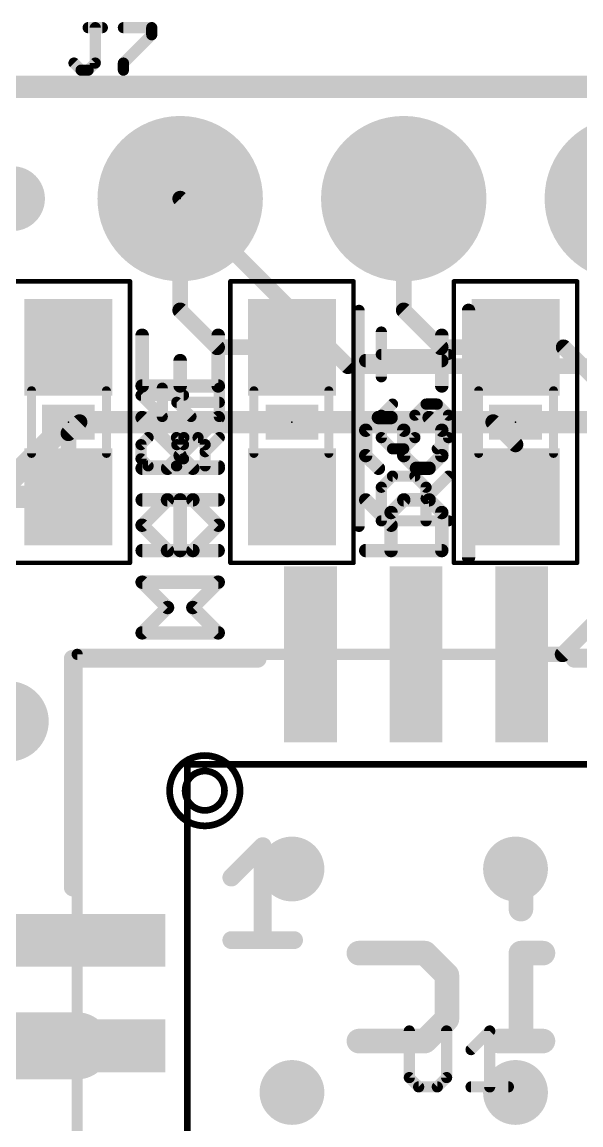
# Model space of a CAD drawing. Extents: x -38 to 69, y -72 to 37.
# Drawn here: x 8.36 to 14.71, y 13.6 to 26.14 of the extents above; entities that cross this region are included whole.
import ezdxf

# ---------------------------------------------------------------- set-up
doc = ezdxf.new("R2010")
doc.units = 0
for name, color, linetype in [('1', 12, 'CONTINUOUS'), ('16', 132, 'CONTINUOUS'), ('17', 110, 'CONTINUOUS'), ('18', 110, 'CONTINUOUS'), ('20', 53, 'CONTINUOUS'), ('21', 41, 'CONTINUOUS'), ('22', 40, 'CONTINUOUS'), ('23', 53, 'CONTINUOUS'), ('25', 253, 'CONTINUOUS'), ('35', 253, 'CONTINUOUS'), ('39', 12, 'CONTINUOUS'), ('51', 53, 'CONTINUOUS')]:
    doc.layers.add(name, color=color, linetype=linetype)

# ---------------------------------------------------------------- blocks, each defined once
blk = doc.blocks.new('RECT')
blk.add_solid([(-0.5, -0.5), (0.5, -0.5), (-0.5, 0.5), (0.5, 0.5)])
blk = doc.blocks.new('ROUNDP')
at = {"const_width": 0.5}
blk.add_lwpolyline([(0, -0.25, 1), (0, 0.25, 1), (0, -0.25)], format="xyb", dxfattribs=at)
blk = doc.blocks.new('ROUNDV')
at = {"const_width": 0.5}
blk.add_lwpolyline([(0, -0.25, 1), (0, 0.25, 1), (0, -0.25)], format="xyb", dxfattribs=at)

msp = doc.modelspace()

# ---------------------------------------------------------------- linework, layer by layer
at = {"layer": '1'}
for points, const_width in [([(0, 25.4), (30.48, 25.4)], 0.254), ([(10.16, 22.86), (10.16, 24.13)], 0.1778), ([(12.7, 22.86), (12.7, 24.13)], 0.1778), ([(10.58, 22.44), (10.16, 22.86)], 0.1778), ([(13.12, 22.44), (12.7, 22.86)], 0.1778), ([(11.43, 22.44), (10.58, 22.44)], 0.1778), ([(13.97, 22.44), (13.12, 22.44)], 0.1778), ([(13.97, 22.44), (14.517, 22.44)], 0.1778), ([(14.859, 22.098), (14.517, 22.44)], 0.1778), ([(9.017, 21.59), (8.89, 21.463)], 0.1778), ([(13.716, 21.59), (9.017, 21.59)], 0.1778), ([(13.716, 21.59), (13.97, 21.336)], 0.1778), ([(8.89, 21.463), (8.89, 20.74)], 0.1778), ([(13.97, 21.336), (13.97, 20.74)], 0.1778), ([(8.89, 20.74), (8.04, 20.74)], 0.254), ([(14.505, 18.95), (14.859, 19.304)], 0.1778), ([(14.04, 18.95), (14.505, 18.95)], 0.1778), ([(8.99, 14.5), (7.725, 14.5)], 0.762)]:
    msp.add_lwpolyline(points, dxfattribs=dict(at, const_width=const_width))
for points, const_width in [([(10.2044, 24.13, 1), (10.1156, 24.13)], 0.0889), ([(12.7445, 24.13, 1), (12.6556, 24.13)], 0.0889), ([(10.1914, 22.8914, 1), (10.1286, 22.8286)], 0.0889), ([(12.7314, 22.8914, 1), (12.6686, 22.8286)], 0.0889), ([(10.1156, 22.86, 1), (10.2044, 22.86)], 0.0889), ([(12.6556, 22.86, 1), (12.7445, 22.86)], 0.0889), ([(10.58, 22.4845, 1), (10.58, 22.3956)], 0.0889), ([(10.5486, 22.4086, 1), (10.6114, 22.4714)], 0.0889), ([(11.43, 22.3956, 1), (11.43, 22.4845)], 0.0889), ([(13.12, 22.4845, 1), (13.12, 22.3956)], 0.0889), ([(13.0886, 22.4086, 1), (13.1514, 22.4714)], 0.0889), ([(13.97, 22.4845, 1), (13.97, 22.3956)], 0.0889), ([(13.97, 22.3956, 1), (13.97, 22.4845)], 0.0889), ([(14.5484, 22.4714, 1), (14.4856, 22.4086)], 0.0889), ([(14.517, 22.3956, 1), (14.517, 22.4845)], 0.0889), ([(9.017, 21.6345, 1), (9.017, 21.5455)], 0.0889), ([(9.0484, 21.5586, 1), (8.9856, 21.6214)], 0.0889), ([(13.7474, 21.6214, 1), (13.6846, 21.5586)], 0.0889), ([(13.716, 21.5455, 1), (13.716, 21.6345)], 0.0889), ([(8.9345, 21.463, 1), (8.8456, 21.463)], 0.0889), ([(8.8586, 21.4944, 1), (8.9214, 21.4316)], 0.0889), ([(14.0145, 21.336, 1), (13.9256, 21.336)], 0.0889), ([(13.9386, 21.3046, 1), (14.0014, 21.3674)], 0.0889), ([(8.89, 20.6765, 1), (8.89, 20.8035)], 0.127), ([(8.8456, 20.74, 1), (8.9345, 20.74)], 0.0889), ([(13.9256, 20.74, 1), (14.0145, 20.74)], 0.0889), ([(14.04, 18.9945, 1), (14.04, 18.9055)], 0.0889), ([(14.4736, 18.9814, 1), (14.5364, 18.9186)], 0.0889), ([(14.505, 18.9055, 1), (14.505, 18.9945)], 0.0889), ([(8.99, 14.3095, 1), (8.99, 14.6905)], 0.381)]:
    msp.add_lwpolyline(points, format="xyb", dxfattribs=dict(at, const_width=const_width))
at = {"layer": '16'}
for points, const_width in [([(0, 25.4), (30.48, 25.4)], 0.254), ([(12.065, 22.225), (10.16, 24.13)], 0.1778), ([(21.209, 22.225), (12.065, 22.225)], 0.1778), ([(8.89, 21.59), (7.62, 20.32)], 0.254), ([(20.32, 21.59), (8.89, 21.59)], 0.254)]:
    msp.add_lwpolyline(points, dxfattribs=dict(at, const_width=const_width))
for points, const_width in [([(10.1914, 24.1614, 1), (10.1286, 24.0986)], 0.0889), ([(12.065, 22.2695, 1), (12.065, 22.1806)], 0.0889), ([(12.0336, 22.1936, 1), (12.0964, 22.2564)], 0.0889), ([(8.89, 21.6535, 1), (8.89, 21.5265)], 0.127), ([(8.9349, 21.5451, 1), (8.8451, 21.6349)], 0.127)]:
    msp.add_lwpolyline(points, format="xyb", dxfattribs=dict(at, const_width=const_width))
at = {"layer": '20', "const_width": 0.2032}
msp.add_lwpolyline([(0, 25.4), (30.48, 25.4)], dxfattribs=at)
at = {"layer": '21'}
for points, const_width in [([(12.2238, 22.86, 1), (12.1602, 22.86)], 0.0635), ([(9.7656, 22.5769, 1), (9.6894, 22.5769)], 0.0762), ([(10.6299, 22.5769, 1), (10.5537, 22.5769)], 0.0762), ([(12.4771, 22.6134, 1), (12.4136, 22.6134)], 0.0635), ([(10.1977, 22.2888, 1), (10.1215, 22.2888)], 0.0762), ([(12.4454, 22.3909, 1), (12.4454, 22.3274)], 0.0635), ([(13.208, 22.3274, 1), (13.208, 22.3909)], 0.0635), ([(9.7275, 22.0388, 1), (9.7275, 21.9626)], 0.0762), ([(10.5918, 21.9626, 1), (10.5918, 22.0388)], 0.0762), ([(12.4136, 22.1049, 1), (12.4771, 22.1049)], 0.0635), ([(9.6894, 22.0007, 1), (9.7656, 22.0007)], 0.0762), ([(10.1215, 22.0007, 1), (10.1977, 22.0007)], 0.0762), ([(10.5537, 22.0007, 1), (10.6299, 22.0007)], 0.0762), ([(12.5949, 21.7723, 1), (12.55, 21.8172)], 0.0635), ([(12.9538, 21.8265, 1), (12.9538, 21.763)], 0.0635), ([(12.9762, 21.7723, 1), (12.9313, 21.8172)], 0.0635), ([(13.1033, 21.8172, 1), (13.0584, 21.7723)], 0.0635), ([(13.0809, 21.763, 1), (13.0809, 21.8265)], 0.0635), ([(9.7544, 21.6683, 1), (9.7005, 21.6144)], 0.0762), ([(10.6187, 21.6144, 1), (10.5649, 21.6683)], 0.0762), ([(12.4771, 21.6677, 1), (12.4136, 21.6677)], 0.0635), ([(12.4229, 21.6901, 1), (12.4678, 21.6452)], 0.0635), ([(12.8584, 21.6677, 1), (12.7949, 21.6677)], 0.0635), ([(12.8042, 21.6901, 1), (12.8491, 21.6452)], 0.0635), ([(13.2398, 21.6677, 1), (13.1762, 21.6677)], 0.0635), ([(13.1855, 21.6452, 1), (13.2305, 21.6901)], 0.0635), ([(12.4678, 21.4359, 1), (12.4229, 21.391)], 0.0635), ([(12.4136, 21.4134, 1), (12.4771, 21.4134)], 0.0635), ([(12.7949, 21.4134, 1), (12.8584, 21.4134)], 0.0635), ([(12.8491, 21.391, 1), (12.8042, 21.4359)], 0.0635), ([(13.1762, 21.4134, 1), (13.2398, 21.4134)], 0.0635), ([(13.2305, 21.391, 1), (13.1855, 21.4359)], 0.0635), ([(12.5725, 21.3181, 1), (12.5725, 21.2546)], 0.0635), ([(12.55, 21.2639, 1), (12.5949, 21.3088)], 0.0635), ([(12.6771, 21.3088, 1), (12.722, 21.2639)], 0.0635), ([(12.6996, 21.2546, 1), (12.6996, 21.3181)], 0.0635), ([(13.0584, 21.3088, 1), (13.1033, 21.2639)], 0.0635), ([(10.1327, 21.2362, 1), (10.1866, 21.1823)], 0.0762), ([(9.7275, 21.1033, 1), (9.7275, 21.0271)], 0.0762), ([(10.2767, 21.0382, 1), (10.3306, 21.0921)], 0.0762), ([(10.5918, 21.0271, 1), (10.5918, 21.1033)], 0.0762), ([(12.5725, 21.0079, 1), (12.5725, 20.9444)], 0.0635), ([(12.5949, 20.9537, 1), (12.55, 20.9986)], 0.0635), ([(12.8491, 20.9986, 1), (12.8042, 20.9537)], 0.0635), ([(12.8267, 20.9444, 1), (12.8267, 21.0079)], 0.0635), ([(13.2305, 20.9537, 1), (13.1855, 20.9986)], 0.0635), ([(12.4771, 20.8491, 1), (12.4136, 20.8491)], 0.0635), ([(12.4229, 20.8715, 1), (12.4678, 20.8266)], 0.0635), ([(12.9855, 20.8491, 1), (12.922, 20.8491)], 0.0635), ([(12.9313, 20.8266, 1), (12.9762, 20.8715)], 0.0635), ([(10.0156, 20.744, 1), (10.0156, 20.6678)], 0.0762), ([(10.0425, 20.6789, 1), (9.9886, 20.7328)], 0.0762), ([(10.1977, 20.7059, 1), (10.1215, 20.7059)], 0.0762), ([(10.5918, 20.6678, 1), (10.5918, 20.744)], 0.0762), ([(12.9313, 20.7444, 1), (12.9762, 20.6995)], 0.0635), ([(9.7544, 20.4447, 1), (9.7005, 20.3908)], 0.0762), ([(9.7005, 20.4447, 1), (9.7544, 20.3908)], 0.0762), ([(12.1602, 20.4043, 1), (12.2238, 20.4043)], 0.0635), ([(12.4454, 20.4995, 1), (12.4454, 20.436)], 0.0635), ([(12.4136, 20.4678, 1), (12.4771, 20.4678)], 0.0635), ([(12.922, 20.4678, 1), (12.9855, 20.4678)], 0.0635), ([(13.208, 20.436, 1), (13.208, 20.4995)], 0.0635), ([(10.0156, 20.1677, 1), (10.0156, 20.0915)], 0.0762), ([(9.9886, 20.1027, 1), (10.0425, 20.1566)], 0.0762), ([(10.5918, 20.0915, 1), (10.5918, 20.1677)], 0.0762), ([(10.1215, 20.1296, 1), (10.1977, 20.1296)], 0.0762), ([(9.7275, 19.8084, 1), (9.7275, 19.7322)], 0.0762), ([(10.6187, 19.7434, 1), (10.5649, 19.7973)], 0.0762), ([(10.5918, 19.7322, 1), (10.5918, 19.8084)], 0.0762), ([(10.3306, 19.5092, 1), (10.2767, 19.4553)], 0.0762), ([(10.2767, 19.5092, 1), (10.3306, 19.4553)], 0.0762), ([(9.7275, 19.2322, 1), (9.7275, 19.156)], 0.0762), ([(10.5649, 19.1672, 1), (10.6187, 19.2211)], 0.0762), ([(10.5918, 19.156, 1), (10.5918, 19.2322)], 0.0762), ([(8.94, 18.9508, 1), (8.94, 18.8492)], 0.1016), ([(8.9908, 18.9, 1), (8.8892, 18.9)], 0.1016), ([(11.04, 18.8492, 1), (11.04, 18.9508)], 0.1016), ([(14.64, 18.9508, 1), (14.64, 18.8492)], 0.1016), ([(8.209, 17.9594, 1), (8.209, 18.4166, 1), (8.209, 17.9594)], 0.4572), ([(8.8892, 16.3, 1), (8.9908, 16.3)], 0.1016)]:
    msp.add_lwpolyline(points, format="xyb", dxfattribs=dict(at, const_width=const_width))
for points, const_width in [([(12.192, 20.4043), (12.192, 22.86)], 0.127), ([(9.7275, 22.5769), (9.7275, 22.0007)], 0.1524), ([(10.5918, 22.0007), (10.5918, 22.5769)], 0.1524), ([(12.4454, 22.1049), (12.4454, 22.6134)], 0.127), ([(10.1596, 22.0007), (10.1596, 22.2888)], 0.1524), ([(13.208, 22.3591), (12.4454, 22.3591)], 0.127), ([(9.7275, 22.0007), (10.5918, 22.0007)], 0.1524), ([(12.5725, 21.7948), (12.4454, 21.6677)], 0.127), ([(12.8267, 21.6677), (12.9538, 21.7948)], 0.127), ([(12.9538, 21.7948), (13.0809, 21.7948)], 0.127), ([(13.0809, 21.7948), (13.208, 21.6677)], 0.127), ([(10.3037, 21.0652), (9.7275, 21.6414)], 0.1524), ([(10.1596, 21.2092), (10.5918, 21.6414)], 0.1524), ([(12.4454, 21.6677), (12.4454, 21.4134)], 0.127), ([(12.8267, 21.4134), (12.8267, 21.6677)], 0.127), ([(13.208, 21.6677), (13.208, 21.4134)], 0.127), ([(12.4454, 21.4134), (12.5725, 21.2863)], 0.127), ([(12.6996, 21.2863), (12.8267, 21.4134)], 0.127), ([(13.208, 21.4134), (13.0809, 21.2863)], 0.127), ([(12.5725, 21.2863), (12.6996, 21.2863)], 0.127), ([(9.7275, 21.0652), (10.5918, 21.0652)], 0.1524), ([(12.4454, 20.8491), (12.5725, 20.9762)], 0.127), ([(12.5725, 20.9762), (12.8267, 20.9762)], 0.127), ([(12.8267, 20.9762), (12.9538, 20.8491)], 0.127), ([(12.9538, 20.722), (13.208, 20.9762)], 0.127), ([(12.4454, 20.4678), (12.4454, 20.8491)], 0.127), ([(12.9538, 20.8491), (12.9538, 20.4678)], 0.127), ([(9.7275, 20.4178), (10.0156, 20.7059)], 0.1524), ([(10.0156, 20.7059), (10.5918, 20.7059)], 0.1524), ([(10.1596, 20.1296), (10.1596, 20.7059)], 0.1524), ([(10.0156, 20.1296), (9.7275, 20.4178)], 0.1524), ([(13.208, 20.4678), (12.4454, 20.4678)], 0.127), ([(10.5918, 20.1296), (10.0156, 20.1296)], 0.1524), ([(10.5918, 19.7703), (9.7275, 19.7703)], 0.1524), ([(10.3037, 19.4822), (10.5918, 19.7703)], 0.1524), ([(10.5918, 19.1941), (10.3037, 19.4822)], 0.1524), ([(9.7275, 19.1941), (10.5918, 19.1941)], 0.1524), ([(8.94, 18.9), (11.04, 18.9)], 0.2032), ([(8.94, 18.9), (8.94, 16.3)], 0.2032), ([(14.64, 18.9), (15.84, 18.9)], 0.2032)]:
    msp.add_lwpolyline(points, dxfattribs=dict(at, const_width=const_width))
at = {"layer": '22'}
for points, const_width in [([(13.4366, 20.0534), (13.4366, 22.86)], 0.1524), ([(9.7282, 22.0007), (9.7282, 22.5769)], 0.1524), ([(10.5925, 22.5769), (10.5925, 22.0007)], 0.1524), ([(13.1325, 22.0007), (13.1325, 22.5769)], 0.1524), ([(10.1604, 22.0007), (10.1604, 22.2888)], 0.1524), ([(12.2682, 22.2888), (13.1325, 22.2888)], 0.1524), ([(10.5925, 22.0007), (9.7282, 22.0007)], 0.1524), ([(10.1604, 21.2092), (9.7282, 21.6414)], 0.1524), ([(10.0163, 21.0652), (10.5925, 21.6414)], 0.1524), ([(12.4123, 21.6414), (12.2682, 21.4973)], 0.1524), ([(12.5563, 21.6414), (12.4123, 21.6414)], 0.1524), ([(12.7004, 21.4973), (12.5563, 21.6414)], 0.1524), ([(12.9885, 21.6414), (13.1325, 21.4973)], 0.1524), ([(12.2682, 21.4973), (12.2682, 21.2092)], 0.1524), ([(12.7004, 21.2092), (12.7004, 21.4973)], 0.1524), ([(13.1325, 21.4973), (13.1325, 21.2092)], 0.1524), ([(12.2682, 21.2092), (12.4123, 21.0652)], 0.1524), ([(12.8444, 21.0652), (12.7004, 21.2092)], 0.1524), ([(13.1325, 21.2092), (12.9885, 21.0652)], 0.1524), ([(10.5925, 21.0652), (9.7282, 21.0652)], 0.1524), ([(12.9885, 21.0652), (12.8444, 21.0652)], 0.1524), ([(10.3044, 20.7059), (9.7282, 20.7059)], 0.1524), ([(10.1604, 20.1296), (10.1604, 20.7059)], 0.1524), ([(10.5925, 20.4178), (10.3044, 20.7059)], 0.1524), ([(12.5563, 20.4178), (12.2682, 20.7059)], 0.1524), ([(12.7004, 20.7059), (12.5563, 20.5618)], 0.1524), ([(12.9885, 20.7059), (12.7004, 20.7059)], 0.1524), ([(13.1325, 20.5618), (12.9885, 20.7059)], 0.1524), ([(12.5563, 20.5618), (12.5563, 20.1296)], 0.1524), ([(13.1325, 20.1296), (13.1325, 20.5618)], 0.1524), ([(10.3044, 20.1296), (10.5925, 20.4178)], 0.1524), ([(9.7282, 20.1296), (10.3044, 20.1296)], 0.1524), ([(12.2682, 20.1296), (13.1325, 20.1296)], 0.1524), ([(10.0163, 19.4822), (9.7282, 19.7703)], 0.1524), ([(9.7282, 19.7703), (10.5925, 19.7703)], 0.1524), ([(9.7282, 19.1941), (10.0163, 19.4822)], 0.1524), ([(10.5925, 19.1941), (9.7282, 19.1941)], 0.1524), ([(14.0318, 16.3041), (14.0318, 16.0541)], 0.2794), ([(12.1904, 15.5541), (12.9403, 15.5541)], 0.2794), ([(12.9403, 15.5541), (13.1903, 15.3041)], 0.2794), ([(14.2817, 15.5541), (14.0318, 15.5541)], 0.2794), ([(14.0318, 15.5541), (14.0318, 14.5542)], 0.2794), ([(13.1903, 15.3041), (13.1903, 14.8042)], 0.2794), ([(13.1903, 14.8042), (12.9403, 14.5542)], 0.2794), ([(12.9403, 14.5542), (12.1904, 14.5542)], 0.2794), ([(14.2817, 14.5542), (13.7818, 14.5542)], 0.2794)]:
    msp.add_lwpolyline(points, dxfattribs=dict(at, const_width=const_width))
for points, const_width in [([(13.4747, 22.86, 1), (13.3985, 22.86)], 0.0762), ([(9.7663, 22.5769, 1), (9.6901, 22.5769)], 0.0762), ([(10.6306, 22.5769, 1), (10.5544, 22.5769)], 0.0762), ([(13.1706, 22.5769, 1), (13.0944, 22.5769)], 0.0762), ([(10.1985, 22.2888, 1), (10.1223, 22.2888)], 0.0762), ([(12.2682, 22.3269, 1), (12.2682, 22.2507)], 0.0762), ([(13.1325, 22.2507, 1), (13.1325, 22.3269)], 0.0762), ([(9.7282, 22.0388, 1), (9.7282, 21.9626)], 0.0762), ([(10.5925, 21.9626, 1), (10.5925, 22.0388)], 0.0762), ([(9.6901, 22.0007, 1), (9.7663, 22.0007)], 0.0762), ([(10.1223, 22.0007, 1), (10.1985, 22.0007)], 0.0762), ([(10.5544, 22.0007, 1), (10.6306, 22.0007)], 0.0762), ([(13.0944, 22.0007, 1), (13.1706, 22.0007)], 0.0762), ([(9.7551, 21.6683, 1), (9.7013, 21.6144)], 0.0762), ([(10.6195, 21.6144, 1), (10.5656, 21.6683)], 0.0762), ([(12.4123, 21.6795, 1), (12.4123, 21.6033)], 0.0762), ([(12.4392, 21.6144, 1), (12.3853, 21.6683)], 0.0762), ([(12.5833, 21.6683, 1), (12.5294, 21.6144)], 0.0762), ([(12.5563, 21.6033, 1), (12.5563, 21.6795)], 0.0762), ([(13.0154, 21.6683, 1), (12.9615, 21.6144)], 0.0762), ([(12.3063, 21.4973, 1), (12.2301, 21.4973)], 0.0762), ([(12.2413, 21.5243, 1), (12.2951, 21.4704)], 0.0762), ([(12.7385, 21.4973, 1), (12.6623, 21.4973)], 0.0762), ([(12.6734, 21.4704, 1), (12.7273, 21.5243)], 0.0762), ([(13.1706, 21.4973, 1), (13.0944, 21.4973)], 0.0762), ([(13.1056, 21.4704, 1), (13.1595, 21.5243)], 0.0762), ([(10.1334, 21.1823, 1), (10.1873, 21.2362)], 0.0762), ([(12.2951, 21.2362, 1), (12.2413, 21.1823)], 0.0762), ([(12.2301, 21.2092, 1), (12.3063, 21.2092)], 0.0762), ([(12.7273, 21.2362, 1), (12.6734, 21.1823)], 0.0762), ([(12.6623, 21.2092, 1), (12.7385, 21.2092)], 0.0762), ([(13.0944, 21.2092, 1), (13.1706, 21.2092)], 0.0762), ([(13.1595, 21.1823, 1), (13.1056, 21.2362)], 0.0762), ([(9.7282, 21.1033, 1), (9.7282, 21.0271)], 0.0762), ([(9.9894, 21.0921, 1), (10.0433, 21.0382)], 0.0762), ([(10.5925, 21.0271, 1), (10.5925, 21.1033)], 0.0762), ([(12.3853, 21.0382, 1), (12.4392, 21.0921)], 0.0762), ([(12.8444, 21.1033, 1), (12.8444, 21.0271)], 0.0762), ([(12.8175, 21.0382, 1), (12.8714, 21.0921)], 0.0762), ([(12.9615, 21.0921, 1), (13.0154, 21.0382)], 0.0762), ([(12.9885, 21.0271, 1), (12.9885, 21.1033)], 0.0762), ([(9.7282, 20.744, 1), (9.7282, 20.6678)], 0.0762), ([(10.1985, 20.7059, 1), (10.1223, 20.7059)], 0.0762), ([(10.3314, 20.7328, 1), (10.2775, 20.6789)], 0.0762), ([(10.3044, 20.6678, 1), (10.3044, 20.744)], 0.0762), ([(12.2951, 20.7328, 1), (12.2413, 20.6789)], 0.0762), ([(12.7004, 20.744, 1), (12.7004, 20.6678)], 0.0762), ([(12.7273, 20.6789, 1), (12.6734, 20.7328)], 0.0762), ([(13.0154, 20.7328, 1), (12.9615, 20.6789)], 0.0762), ([(12.9885, 20.6678, 1), (12.9885, 20.744)], 0.0762), ([(12.5944, 20.5618, 1), (12.5182, 20.5618)], 0.0762), ([(12.5294, 20.5888, 1), (12.5833, 20.5349)], 0.0762), ([(13.1706, 20.5618, 1), (13.0944, 20.5618)], 0.0762), ([(13.1056, 20.5349, 1), (13.1595, 20.5888)], 0.0762), ([(10.6195, 20.3908, 1), (10.5656, 20.4447)], 0.0762), ([(10.5656, 20.3908, 1), (10.6195, 20.4447)], 0.0762), ([(12.5294, 20.3908, 1), (12.5833, 20.4447)], 0.0762), ([(9.7282, 20.1677, 1), (9.7282, 20.0915)], 0.0762), ([(10.2775, 20.1566, 1), (10.3314, 20.1027)], 0.0762), ([(10.3044, 20.0915, 1), (10.3044, 20.1677)], 0.0762), ([(12.2682, 20.1677, 1), (12.2682, 20.0915)], 0.0762), ([(13.1325, 20.0915, 1), (13.1325, 20.1677)], 0.0762), ([(10.1223, 20.1296, 1), (10.1985, 20.1296)], 0.0762), ([(12.5182, 20.1296, 1), (12.5944, 20.1296)], 0.0762), ([(13.0944, 20.1296, 1), (13.1706, 20.1296)], 0.0762), ([(13.3985, 20.0534, 1), (13.4747, 20.0534)], 0.0762), ([(9.7551, 19.7973, 1), (9.7013, 19.7434)], 0.0762), ([(9.7282, 19.8084, 1), (9.7282, 19.7322)], 0.0762), ([(10.5925, 19.7322, 1), (10.5925, 19.8084)], 0.0762), ([(10.0433, 19.4553, 1), (9.9894, 19.5092)], 0.0762), ([(9.9894, 19.4553, 1), (10.0433, 19.5092)], 0.0762), ([(9.7282, 19.2322, 1), (9.7282, 19.156)], 0.0762), ([(9.7013, 19.2211, 1), (9.7551, 19.1672)], 0.0762), ([(10.5925, 19.156, 1), (10.5925, 19.2322)], 0.0762), ([(14.1016, 16.3041, 1), (13.9619, 16.3041)], 0.1397), ([(13.9619, 16.0541, 1), (14.1016, 16.0541)], 0.1397), ([(12.1904, 15.624, 1), (12.1904, 15.4843)], 0.1397), ([(12.9897, 15.6035, 1), (12.8909, 15.5047)], 0.1397), ([(12.9403, 15.4843, 1), (12.9403, 15.624)], 0.1397), ([(14.1016, 15.5541, 1), (13.9619, 15.5541)], 0.1397), ([(14.0318, 15.624, 1), (14.0318, 15.4843)], 0.1397), ([(14.2817, 15.4843, 1), (14.2817, 15.624)], 0.1397), ([(13.2601, 15.3041, 1), (13.1204, 15.3041)], 0.1397), ([(13.1409, 15.2547, 1), (13.2397, 15.3535)], 0.1397), ([(13.2397, 14.7548, 1), (13.1409, 14.8536)], 0.1397), ([(13.1204, 14.8042, 1), (13.2601, 14.8042)], 0.1397), ([(12.1904, 14.6241, 1), (12.1904, 14.4844)], 0.1397), ([(12.8909, 14.6036, 1), (12.9897, 14.5048)], 0.1397), ([(12.9403, 14.4844, 1), (12.9403, 14.6241)], 0.1397), ([(13.7818, 14.6241, 1), (13.7818, 14.4844)], 0.1397), ([(14.2817, 14.4844, 1), (14.2817, 14.6241)], 0.1397), ([(13.9619, 14.5542, 1), (14.1016, 14.5542)], 0.1397)]:
    msp.add_lwpolyline(points, format="xyb", dxfattribs=dict(at, const_width=const_width))
at = {"layer": '23'}
for p in [(10.16, 24.13), (8.89, 21.59), (11.43, 21.59), (13.97, 21.59)]:
    msp.add_point(p, dxfattribs=at)
at = {"layer": '25', "const_width": 0.127}
for points in [[(9.1145, 26.0735), (9.2755, 26.0735)], [(9.195, 25.671), (9.195, 26.0735)], [(9.5148, 26.0735), (9.8368, 26.0735)], [(9.8368, 26.0735), (9.8368, 25.993)], [(9.8368, 25.993), (9.5148, 25.671)], [(8.9535, 25.671), (9.034, 25.5905)], [(9.1145, 25.5905), (9.195, 25.671)], [(9.5148, 25.671), (9.5148, 25.5905)], [(9.034, 25.5905), (9.1145, 25.5905)], [(10.1981, 21.895), (9.7151, 21.895)], [(9.7151, 21.895), (9.9566, 21.6535)], [(9.9566, 21.6535), (9.9566, 21.9755)], [(10.6045, 21.6535), (10.6045, 21.9755)], [(10.2825, 21.6535), (10.1215, 21.8145)], [(10.1215, 21.8145), (10.6045, 21.8145)], [(9.7956, 21.4142), (9.7151, 21.3337)], [(10.1981, 21.3337), (10.1176, 21.4142)], [(10.1215, 21.3337), (10.202, 21.4142)], [(10.202, 21.4142), (10.363, 21.4142)], [(10.363, 21.4142), (10.4435, 21.3337)], [(10.4435, 21.2532), (10.6045, 21.4142)], [(9.7151, 21.3337), (9.7151, 21.1727)], [(10.1215, 21.0922), (10.1215, 21.3337)], [(10.1981, 21.1727), (10.1981, 21.3337)], [(10.4435, 21.3337), (10.4435, 21.0922)], [(9.7151, 21.1727), (9.7956, 21.0922)], [(10.1176, 21.0922), (10.1981, 21.1727)], [(9.7956, 21.0922), (10.1176, 21.0922)], [(10.6045, 21.0922), (10.1215, 21.0922)], [(12.7635, 14.669), (12.7635, 14.1394)], [(13.1872, 14.1394), (13.1872, 14.669)], [(13.4651, 14.4572), (13.677, 14.669)], [(13.677, 14.669), (13.677, 14.0335)], [(12.7635, 14.1394), (12.8694, 14.0335)], [(13.0813, 14.0335), (13.1872, 14.1394)], [(12.8694, 14.0335), (13.0813, 14.0335)], [(13.4651, 14.0335), (13.8888, 14.0335)]]:
    msp.add_lwpolyline(points, dxfattribs=at)
at = {"layer": '25', "const_width": 0.0635}
for points in [[(9.1145, 26.1053, 1), (9.1145, 26.0418)], [(9.2268, 26.0735, 1), (9.1633, 26.0735)], [(9.2755, 26.0418, 1), (9.2755, 26.1053)], [(9.5148, 26.1053, 1), (9.5148, 26.0418)], [(9.8686, 26.0735, 1), (9.8051, 26.0735)], [(9.8368, 26.0418, 1), (9.8368, 26.1053)], [(9.8051, 25.993, 1), (9.8686, 25.993)], [(9.8593, 25.9706, 1), (9.8144, 26.0155)], [(8.976, 25.6935, 1), (8.931, 25.6485)], [(9.1633, 25.671, 1), (9.2268, 25.671)], [(9.2175, 25.6485, 1), (9.1726, 25.6935)], [(9.5466, 25.671, 1), (9.4831, 25.671)], [(9.4924, 25.6935, 1), (9.5373, 25.6485)], [(9.034, 25.6223, 1), (9.034, 25.5588)], [(9.0115, 25.568, 1), (9.0565, 25.613)], [(9.0921, 25.613, 1), (9.137, 25.568)], [(9.1145, 25.5588, 1), (9.1145, 25.6223)], [(9.4831, 25.5905, 1), (9.5466, 25.5905)], [(9.7151, 21.9268, 1), (9.7151, 21.8633)], [(9.7375, 21.9175, 1), (9.6926, 21.8726)], [(9.9883, 21.9755, 1), (9.9248, 21.9755)], [(10.1981, 21.8633, 1), (10.1981, 21.9268)], [(10.6363, 21.9755, 1), (10.5727, 21.9755)], [(10.1439, 21.837, 1), (10.099, 21.7921)], [(10.1215, 21.8463, 1), (10.1215, 21.7828)], [(10.6045, 21.7828, 1), (10.6045, 21.8463)], [(9.9341, 21.631, 1), (9.979, 21.6759)], [(10.26, 21.631, 1), (10.3049, 21.676)], [(9.9248, 21.6535, 1), (9.9883, 21.6535)], [(10.5727, 21.6535, 1), (10.6363, 21.6535)], [(9.818, 21.3917, 1), (9.7731, 21.4366)], [(10.1401, 21.4366, 1), (10.0951, 21.3917)], [(10.202, 21.4459, 1), (10.202, 21.3824)], [(10.2244, 21.3917, 1), (10.1795, 21.4366)], [(10.3854, 21.4366, 1), (10.3405, 21.3917)], [(10.363, 21.3824, 1), (10.363, 21.4459)], [(10.627, 21.3917, 1), (10.582, 21.4366)], [(9.7468, 21.3337, 1), (9.6833, 21.3337)], [(9.6926, 21.3561, 1), (9.7375, 21.3112)], [(10.1532, 21.3337, 1), (10.0897, 21.3337)], [(10.099, 21.3561, 1), (10.1439, 21.3112)], [(10.2299, 21.3337, 1), (10.1663, 21.3337)], [(10.1756, 21.3112, 1), (10.2206, 21.3561)], [(10.4752, 21.3337, 1), (10.4117, 21.3337)], [(10.421, 21.3112, 1), (10.4659, 21.3561)], [(9.6833, 21.1727, 1), (9.7468, 21.1727)], [(9.7375, 21.1951, 1), (9.6926, 21.1502)], [(10.1663, 21.1727, 1), (10.2299, 21.1727)], [(10.2206, 21.1502, 1), (10.1756, 21.1951)], [(10.421, 21.2756, 1), (10.4659, 21.2307)], [(9.7956, 21.1239, 1), (9.7956, 21.0604)], [(9.7731, 21.0697, 1), (9.818, 21.1146)], [(10.0951, 21.1146, 1), (10.1401, 21.0697)], [(10.0897, 21.0922, 1), (10.1532, 21.0922)], [(10.1215, 21.1239, 1), (10.1215, 21.0604)], [(10.1176, 21.0604, 1), (10.1176, 21.1239)], [(10.4117, 21.0922, 1), (10.4752, 21.0922)], [(10.6045, 21.0604, 1), (10.6045, 21.1239)], [(12.7953, 14.669, 1), (12.7317, 14.669)], [(13.2189, 14.669, 1), (13.1554, 14.669)], [(13.7087, 14.669, 1), (13.6452, 14.669)], [(13.6994, 14.6466, 1), (13.6545, 14.6915)], [(13.4427, 14.4796, 1), (13.4876, 14.4347)], [(12.7317, 14.1394, 1), (12.7953, 14.1394)], [(12.786, 14.1619, 1), (12.741, 14.117)], [(13.1554, 14.1394, 1), (13.2189, 14.1394)], [(13.2096, 14.117, 1), (13.1647, 14.1619)], [(12.8694, 14.0653, 1), (12.8694, 14.0017)], [(12.847, 14.011, 1), (12.8919, 14.056)], [(13.0588, 14.056, 1), (13.1037, 14.011)], [(13.0813, 14.0017, 1), (13.0813, 14.0653)], [(13.4651, 14.0653, 1), (13.4651, 14.0017)], [(13.6452, 14.0335, 1), (13.7087, 14.0335)], [(13.8888, 14.0017, 1), (13.8888, 14.0653)]]:
    msp.add_lwpolyline(points, format="xyb", dxfattribs=at)
at = {"layer": '39'}
for points, const_width in [([(8.19, 23.19), (9.59, 23.19)], 0.0508), ([(9.59, 23.19), (9.59, 19.99)], 0.0508), ([(10.73, 19.99), (10.73, 23.19)], 0.0508), ([(10.73, 23.19), (12.13, 23.19)], 0.0508), ([(12.13, 23.19), (12.13, 19.99)], 0.0508), ([(13.27, 19.99), (13.27, 23.19)], 0.0508), ([(13.27, 23.19), (14.67, 23.19)], 0.0508), ([(14.67, 23.19), (14.67, 19.99)], 0.0508), ([(9.59, 19.99), (8.19, 19.99)], 0.0508), ([(12.13, 19.99), (10.73, 19.99)], 0.0508), ([(14.67, 19.99), (13.27, 19.99)], 0.0508), ([(10.24, 17.7), (20.24, 17.7)], 0.0762), ([(10.24, 7.7), (10.24, 17.7)], 0.0762)]:
    msp.add_lwpolyline(points, dxfattribs=dict(at, const_width=const_width))
for points, const_width in [([(9.6027, 23.19, 1), (9.5773, 23.19)], 0.0254), ([(9.59, 23.1773, 1), (9.59, 23.2027)], 0.0254), ([(10.7427, 23.19, 1), (10.7173, 23.19)], 0.0254), ([(10.73, 23.2027, 1), (10.73, 23.1773)], 0.0254), ([(12.1427, 23.19, 1), (12.1173, 23.19)], 0.0254), ([(12.13, 23.1773, 1), (12.13, 23.2027)], 0.0254), ([(13.2827, 23.19, 1), (13.2573, 23.19)], 0.0254), ([(13.27, 23.2027, 1), (13.27, 23.1773)], 0.0254), ([(14.6827, 23.19, 1), (14.6573, 23.19)], 0.0254), ([(14.67, 23.1773, 1), (14.67, 23.2027)], 0.0254), ([(9.5773, 19.99, 1), (9.6027, 19.99)], 0.0254), ([(9.59, 19.9773, 1), (9.59, 20.0027)], 0.0254), ([(10.73, 20.0027, 1), (10.73, 19.9773)], 0.0254), ([(10.7173, 19.99, 1), (10.7427, 19.99)], 0.0254), ([(12.1173, 19.99, 1), (12.1427, 19.99)], 0.0254), ([(12.13, 19.9773, 1), (12.13, 20.0027)], 0.0254), ([(13.27, 20.0027, 1), (13.27, 19.9773)], 0.0254), ([(13.2573, 19.99, 1), (13.2827, 19.99)], 0.0254), ([(14.6573, 19.99, 1), (14.6827, 19.99)], 0.0254), ([(14.67, 19.9773, 1), (14.67, 20.0027)], 0.0254), ([(10.24, 17.719, 1), (10.24, 17.6809)], 0.0381), ([(10.2591, 17.7, 1), (10.221, 17.7)], 0.0381)]:
    msp.add_lwpolyline(points, format="xyb", dxfattribs=dict(at, const_width=const_width))
at = {"layer": '51'}
for points, const_width in [([(8.471, 21.946), (8.471, 21.234)], 0.1016), ([(9.322, 21.946), (9.322, 21.234)], 0.1016), ([(10.998, 21.234), (10.998, 21.946)], 0.1016), ([(11.849, 21.234), (11.849, 21.946)], 0.1016), ([(13.551, 21.946), (13.551, 21.234)], 0.1016), ([(14.402, 21.946), (14.402, 21.234)], 0.1016), ([(21.49, 18.95), (8.99, 18.95)], 0.127), ([(8.99, 18.95), (8.99, 6.45)], 0.127), ([(10.7416, 16.4134), (11.0975, 16.7693)], 0.2032), ([(11.0975, 16.7693), (11.0975, 15.7016)], 0.2032), ([(10.7416, 15.7016), (11.4534, 15.7016)], 0.2032)]:
    msp.add_lwpolyline(points, dxfattribs=dict(at, const_width=const_width))
for points, const_width in [([(8.4964, 21.946, 1), (8.4456, 21.946)], 0.0508), ([(9.3474, 21.946, 1), (9.2966, 21.946)], 0.0508), ([(11.0234, 21.946, 1), (10.9726, 21.946)], 0.0508), ([(11.8744, 21.946, 1), (11.8236, 21.946)], 0.0508), ([(13.5764, 21.946, 1), (13.5256, 21.946)], 0.0508), ([(14.4274, 21.946, 1), (14.3766, 21.946)], 0.0508), ([(8.4456, 21.234, 1), (8.4964, 21.234)], 0.0508), ([(9.2966, 21.234, 1), (9.3474, 21.234)], 0.0508), ([(10.9726, 21.234, 1), (11.0234, 21.234)], 0.0508), ([(11.8236, 21.234, 1), (11.8744, 21.234)], 0.0508), ([(13.5256, 21.234, 1), (13.5764, 21.234)], 0.0508), ([(14.3766, 21.234, 1), (14.4274, 21.234)], 0.0508), ([(9.0218, 18.95, 1), (8.9582, 18.95)], 0.0635), ([(8.99, 18.9817, 1), (8.99, 18.9183)], 0.0635), ([(10.44, 17, 1), (10.44, 17.8, 1), (10.44, 17)], 0.0762), ([(10.44, 17.1764, 1), (10.44, 17.6236, 1), (10.44, 17.1764)], 0.0762), ([(11.1483, 16.7693, 1), (11.0467, 16.7693)], 0.1016), ([(11.1334, 16.7334, 1), (11.0616, 16.8052)], 0.1016), ([(10.7057, 16.4493, 1), (10.7775, 16.3775)], 0.1016), ([(10.7416, 15.7524, 1), (10.7416, 15.6508)], 0.1016), ([(11.4534, 15.6508, 1), (11.4534, 15.7524)], 0.1016), ([(11.0467, 15.7016, 1), (11.1483, 15.7016)], 0.1016)]:
    msp.add_lwpolyline(points, format="xyb", dxfattribs=dict(at, const_width=const_width))

# ---------------------------------------------------------------- block references
at = {"layer": '1', "xscale": 1.1}
for p, rotation in [((8.89, 22.44), 270), ((11.43, 22.44), 90), ((13.97, 22.44), 270), ((8.89, 20.74), 270), ((11.43, 20.74), 90), ((13.97, 20.74), 270)]:
    msp.add_blockref('RECT', p, dxfattribs=dict(at, rotation=rotation))
at = {"layer": '1', "xscale": 2, "yscale": 0.6, "rotation": 270}
for p in [(11.64, 18.95), (12.84, 18.95), (14.04, 18.95)]:
    msp.add_blockref('RECT', p, dxfattribs=at)
at = {"layer": '1', "xscale": 2, "yscale": 0.6}
for p in [(8.99, 15.7), (8.99, 14.5)]:
    msp.add_blockref('RECT', p, dxfattribs=at)
at = {"layer": '17', "xscale": 1.8796, "yscale": 1.8796, "rotation": 90}
for p in [(10.16, 24.13), (10.16, 24.13), (12.7, 24.13), (12.7, 24.13), (15.24, 24.13), (15.24, 24.13)]:
    msp.add_blockref('ROUNDP', p, dxfattribs=at)
at = {"layer": '18', "xscale": 0.7366, "yscale": 0.7366}
for p in [(8.255, 24.13), (8.255, 24.13), (11.43, 16.51), (11.43, 16.51), (13.97, 16.51), (13.97, 16.51), (11.43, 13.97), (11.43, 13.97), (13.97, 13.97), (13.97, 13.97)]:
    msp.add_blockref('ROUNDV', p, dxfattribs=at)
at = {"layer": '35', "xscale": 0.3998, "yscale": 0.6}
for p, rotation in [((8.89, 21.59), 270), ((11.43, 21.59), 90), ((13.97, 21.59), 270)]:
    msp.add_blockref('RECT', p, dxfattribs=dict(at, rotation=rotation))
at = {"layer": '51', "xscale": 0.508, "yscale": 0.508}
for p in [(10.16, 24.13), (12.7, 24.13)]:
    msp.add_blockref('RECT', p, dxfattribs=at)
at = {"layer": '51', "xscale": 0.5001, "yscale": 0.95}
for p, rotation in [((8.8951, 22.1782), 270), ((11.4249, 22.1702), 90), ((13.9751, 22.1782), 270), ((8.8951, 21.0098), 270), ((11.4249, 21.0019), 90), ((13.9751, 21.0098), 270)]:
    msp.add_blockref('RECT', p, dxfattribs=dict(at, rotation=rotation))

doc.saveas('drawing.dxf')
